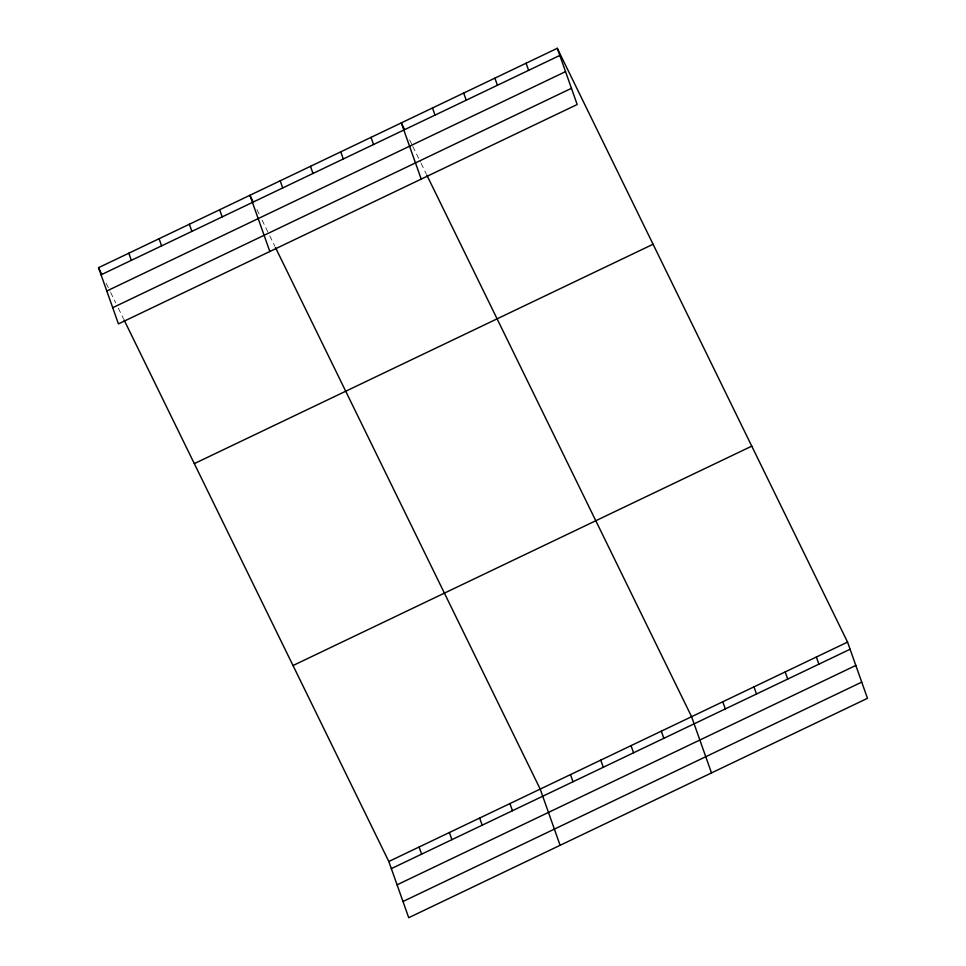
<?xml version="1.0" encoding="UTF-8"?>
<svg xmlns="http://www.w3.org/2000/svg" width="966" height="966" viewBox="0 0 966 966"><rect width="100%" height="100%" fill="white"/><g stroke="black" fill="none" stroke-linecap="round" stroke-linejoin="round"><path stroke-width="0.72" stroke-dasharray="4.83 3.62" d="M409.608 139.877L412.156 145.093M412.796 146.409L420.464 162.083M421.104 163.387L426.211 173.844M256.944 209.658L259.492 214.875M262.052 220.103L269.079 234.472M269.719 235.776L274.827 246.233M106.2 283.352L110.027 291.201M110.667 292.505L115.775 302.95M118.323 308.178L123.443 318.623"/><path stroke-width="1.45" d="M557.285 48.3L577.185 104.509L118.444 323.9L98.532 267.679L557.285 48.3L847.556 642.1L867.468 698.321L408.715 917.7L388.815 861.491L124.071 319.939M101.056 274.815L559.809 55.436M106.791 291.007L565.545 71.629M112.708 307.695L571.449 88.317M194.323 463.632L653.076 244.253M293.024 665.526L751.765 446.147M388.815 861.491L847.556 642.1M391.339 868.627L850.092 649.249M397.074 884.82L855.828 665.441M402.991 901.507L861.732 682.129M404.5 129.42L401.301 122.887L421.212 179.108M426.851 175.148L691.584 716.7L711.495 772.909M253.116 201.822L249.916 195.289L269.828 251.498M275.467 247.537L540.199 789.089L560.111 845.31M98.532 267.679L101.72 274.211M816.367 657.025L818.89 664.161M785.177 671.938L787.701 679.074M753.975 686.862L756.511 693.999M526.084 63.213L528.607 70.349M722.785 701.775L725.309 708.911M494.894 78.137L497.418 85.274M463.692 93.05L466.228 100.186M661.312 731.177L663.835 738.314M432.502 107.975L435.026 115.111M631.027 745.655L633.563 752.792M600.755 760.133L603.279 767.27M371.029 137.365L373.552 144.502M570.483 774.611L573.007 781.748M340.757 151.843L343.28 158.979M310.472 166.321L312.996 173.469M509.927 803.567L512.451 810.703M280.2 180.811L282.724 187.947M479.643 818.045L482.179 825.181M449.371 832.523L451.895 839.659M219.644 209.767L222.168 216.903M419.087 847.001L421.623 854.149M189.36 224.245L191.896 231.381M159.088 238.723L161.612 245.859M128.804 253.201L131.34 260.337"/></g></svg>
